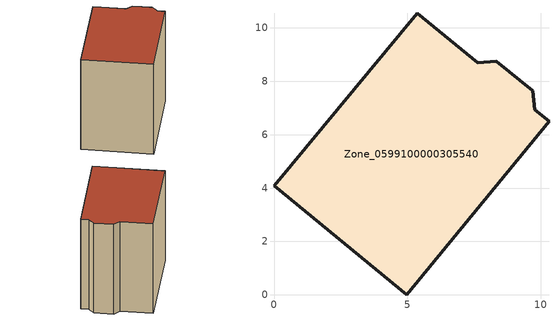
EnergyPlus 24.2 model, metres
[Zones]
Zone_0599100000305540
 floor ground (C_G): 7.64,8.69 8.34,8.76 9.7,7.64 9.77,6.94 10.31,6.5 4.98,0 0,4.08 5.37,10.55 z0
 wall outside (C_F): 9.77,6.94 9.7,7.64 8.34,8.76 7.64,8.69 5.37,10.55 0,4.08 4.98,0 10.31,6.5 9.77,6.94 z0:9.41
 roof outside (C_R): 7.64,8.69 5.37,10.55 0,4.08 4.98,0 10.31,6.5 9.77,6.94 9.7,7.64 8.34,8.76 z9.41
[BUILDING]
Pand.0599100000305540: North Axis=0; Terrain=City; Loads Convergence Tolerance Value=0.04; Temperature Convergence Tolerance Value=0.4; Solar Distribution=FullExterior; Maximum Number of Warmup Days=25; Minimum Number of Warmup Days=1
[Site:Location]
Rotterdam.The.Hague.AP_ZH_NLD Design_Conditions: Latitude=51.96; Longitude=4.45; Time Zone=1; Elevation=-4.5
[SITE:GROUNDTEMPERATURE:BUILDINGSURFACE]
18, 18, 18, 18, 18, 18, 18, 18, 18, 18, 18, 18
[MATERIAL] Thermal Absorptance=0.9; Solar Absorptance=0.7; Visible Absorptance=0.7
Name | Roughness | Thickness | Conductivity | Density | Specific Heat
G.TI.1946 | MediumSmooth | 0.15 | 1 | 540 | 1210
F.TI.1946 | Rough | 0.3 | 0.857143 | 1920 | 840
R.TI.1946 | MediumRough | 0.2 | 0.1 | 1500 | 1000
[CONSTRUCTION]
C_G: G.TI.1946
C_F: F.TI.1946
C_R: R.TI.1946
[ZONE]
Zone_0599100000305540: Type=1; Multiplier=1; Ceiling Height=Autocalculate; Volume=Autocalculate; Floor Area=autocalculate; Part of Total Floor Area=Yes
[ZONEINFILTRATION:DESIGNFLOWRATE]
Infil_Zone_0599100000305540: Zone or ZoneList or Space or SpaceList=Zone_0599100000305540; Schedule=AlwaysOn; Design Flow Rate Calculation Method=Flow/Area; Flow Rate per Floor Area=0.003; Constant Term Coefficient=1; Temperature Term Coefficient=0; Velocity Term Coefficient=0; Velocity Squared Term Coefficient=0
[HVACTEMPLATE:ZONE:IDEALLOADSAIRSYSTEM]
Zone_0599100000305540: Maximum Heating Supply Air Temperature=50; Minimum Cooling Supply Air Temperature=13; Maximum Heating Supply Air Humidity Ratio=0.0156; Minimum Cooling Supply Air Humidity Ratio=0.0077; Heating Limit=NoLimit; Cooling Limit=NoLimit; Dehumidification Control Type=ConstantSensibleHeatRatio; Cooling Sensible Heat Ratio=0.7; Dehumidification Setpoint=60; Humidification Control Type=None; Humidification Setpoint=30; Outdoor Air Method=None; Outdoor Air Flow Rate per Person=0.00944; Outdoor Air Flow Rate per Zone Floor Area=0; Outdoor Air Flow Rate per Zone=0; Demand Controlled Ventilation Type=None; Outdoor Air Economizer Type=NoEconomizer; Heat Recovery Type=None; Sensible Heat Recovery Effectiveness=0.7; Latent Heat Recovery Effectiveness=0.65
[ZONECONTROL:THERMOSTAT]
ThermostatControl_Zone_0599100000305540: Zone or ZoneList=Zone_0599100000305540; Control Type Schedule=DualSetpointControlType; Control 1=Thermostat_Zone_0599100000305540; Temperature Difference Between Cutout And Setpoint=0
[THERMOSTATSETPOINT:DUALSETPOINT]
Thermostat_Zone_0599100000305540: Heating Setpoint Temperature Schedule=HeatingSetpoint_Zone_0599100000305540; Cooling Setpoint Temperature Schedule=CoolingSetpoint_Zone_0599100000305540
[SCHEDULE:COMPACT]
HeatingSetpoint_Zone_0599100000305540: Through: 12/31, For: AllDays, Until: 24:00, 21
CoolingSetpoint_Zone_0599100000305540: Through: 12/31, For: AllDays, Until: 24:00, 24
DualSetpointControlType: Through: 12/31, For: AllDays, Until: 24:00, 4
AlwaysOn: Through: 12/31, For: AllDays, Until: 24:00, 1
